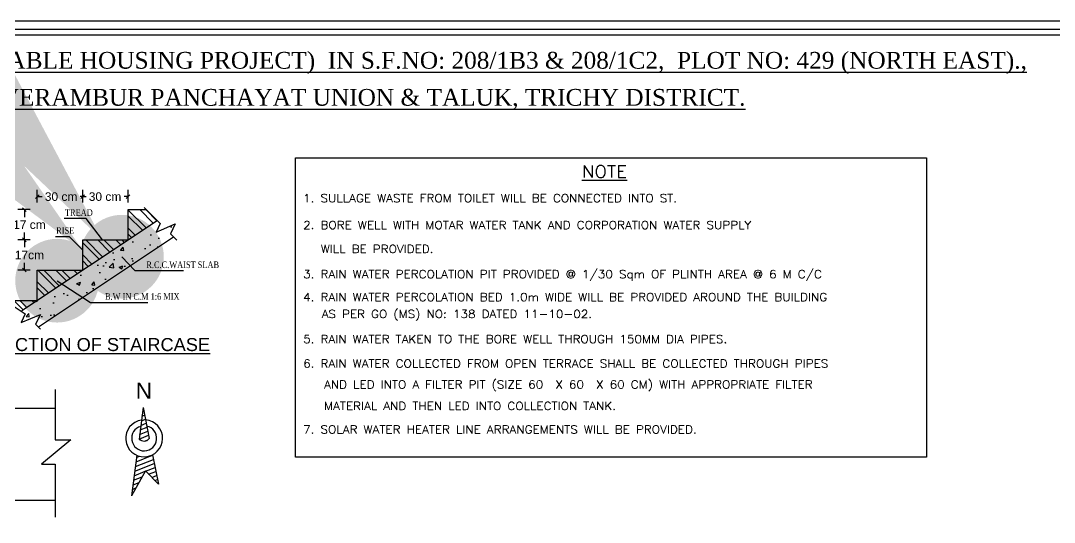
# Model space of a CAD drawing. Header units: metres. Extents: x 9178 to 9474, y -3543 to -3474.
# Drawn here: x 9385.46 to 9413.23, y -3495.47 to -3481.99 of the extents above; entities that cross this region are included whole.
import ezdxf
from ezdxf.enums import TextEntityAlignment as Align

# ---------------------------------------------------------------- set-up
doc = ezdxf.new("R2010")
doc.units = ezdxf.units.M
doc.header["$MEASUREMENT"] = 0
doc.styles.add('Isa-', font='times.ttf')
doc.styles.add('ROMAND', font='romand.shx', dxfattribs={"width": 0.75})
doc.styles.add('ROMANS', font='times.ttf')
doc.styles.get("Standard").update_dxf_attribs({"font": 'arial.ttf'})
doc.dimstyles.get("Standard").update_dxf_attribs({"dimtxt": 0.18, "dimasz": 0.18, "dimexe": 0.18, "dimexo": 0.0625, "dimgap": 0.09, "dimtad": 0, "dimtih": 1, "dimtoh": 1, "dimdec": 4, "dimzin": 0, "dimdsep": 46, "dimtxsty": 'Standard', "dimcen": 0.09, "dimadec": 0, "dimazin": 0, "dimtfac": 1, "dimtdec": 4, "dimtofl": 0, "dimtmove": 0, "dimatfit": 3, "dimfxl": 0, "dimtolj": 1, "dimtzin": 0, "dimarcsym": 0})
doc.dimstyles.new('STANDARD_WS', dxfattribs={"dimtxt": 0.18, "dimasz": 0.18, "dimexe": 0.18, "dimexo": 0.0625, "dimgap": 0.09, "dimtad": 0, "dimtih": 1, "dimtoh": 1, "dimdec": 4, "dimzin": 0, "dimdsep": 46, "dimtxsty": 'Standard', "dimcen": 0.09, "dimadec": 0, "dimazin": 0, "dimtfac": 1, "dimtdec": 4, "dimtofl": 0, "dimtmove": 0, "dimatfit": 3, "dimfxl": 0, "dimtolj": 1, "dimtzin": 0, "dimarcsym": 0})

# ---------------------------------------------------------------- blocks, each defined once
blk = doc.blocks.new('_Oblique')
at = {"color": 0, "linetype": 'ByBlock', "lineweight": -2}
blk.add_line((-0.5, -0.5), (0.5, 0.5), dxfattribs=at)
blk = doc.blocks.new('*D180')
at = {"color": 0, "lineweight": -2}
for p, q in [((9385.716620917741, -3487.064268547141), (9385.379056128715, -3487.064268547141)), ((9385.559056128715, -3487.064268547141), (9385.559056128715, -3487.263695483941)), ((9385.716620917741, -3487.877985995093), (9385.379056128715, -3487.877985995093)), ((9385.559056128715, -3487.877985995093), (9385.559056128715, -3487.678559058293))]:
    blk.add_line(p, q, dxfattribs=at)
at = {"layer": 'Defpoints', "color": 0}
for p in [(9385.559056128715, -3487.064268547141), (9385.779120917741, -3487.064268547141), (9385.779120917741, -3487.877985995093)]:
    blk.add_point(p, dxfattribs=at)
at = {"color": 0, "lineweight": -2, "xscale": 0.1, "yscale": 0.1, "zscale": 0.1}
for p, rotation in [((9385.559056128715, -3487.064268547141), 90), ((9385.559056128715, -3487.877985995093), 270)]:
    blk.add_blockref('_Oblique', p, dxfattribs=dict(at, rotation=rotation))
at = {"color": 3, "lineweight": 25, "insert": (9385.559056128715, -3487.471127271118), "char_height": 0.23, "attachment_point": 5}
blk.add_mtext('\\A1;0.17 cm', dxfattribs=at)
blk = doc.blocks.new('*D181')
at = {"color": 0, "lineweight": -2}
for p, q in [((9385.716620917741, -3487.877985995093), (9385.379056128715, -3487.877985995093)), ((9385.559056128715, -3487.877985995093), (9385.559056128715, -3488.077412931892)), ((9385.716620917741, -3488.691703443044), (9385.379056128715, -3488.691703443044)), ((9385.559056128715, -3488.691703443044), (9385.559056128715, -3488.492276506244))]:
    blk.add_line(p, q, dxfattribs=at)
at = {"layer": 'Defpoints', "color": 0}
for p in [(9385.559056128715, -3487.877985995093), (9385.779120917741, -3487.877985995093), (9385.779120917741, -3488.691703443044)]:
    blk.add_point(p, dxfattribs=at)
at = {"color": 0, "lineweight": -2, "xscale": 0.1, "yscale": 0.1, "zscale": 0.1}
for p, rotation in [((9385.559056128715, -3487.877985995093), 90), ((9385.559056128715, -3488.691703443044), 270)]:
    blk.add_blockref('_Oblique', p, dxfattribs=dict(at, rotation=rotation))
at = {"color": 3, "lineweight": 25, "insert": (9385.559056128715, -3488.284844719069), "char_height": 0.23, "attachment_point": 5}
blk.add_mtext('\\A1;0.17cm', dxfattribs=at)
blk = doc.blocks.new('*D182')
at = {"color": 0, "lineweight": -2}
for p, q in [((9387.124060936989, -3486.874622862786), (9387.124060936989, -3486.537058073674)), ((9387.124060936989, -3486.717058073674), (9387.214336888892, -3486.717058073674)), ((9388.344637108918, -3486.717058073674), (9388.235107693803, -3486.717058073674)), ((9388.344637108918, -3486.874622862786), (9388.344637108918, -3486.537058073674))]:
    blk.add_line(p, q, dxfattribs=at)
at = {"layer": 'Defpoints', "color": 0}
for p in [(9388.344637108918, -3486.717058073674), (9387.124060936989, -3486.937122862786), (9388.344637108918, -3486.937122862786)]:
    blk.add_point(p, dxfattribs=at)
at = {"color": 0, "lineweight": -2, "xscale": 0.1, "yscale": 0.1, "zscale": 0.1, "rotation": 180}
blk.add_blockref('_Oblique', (9387.124060936989, -3486.717058073674), dxfattribs=at)
at = {"color": 0, "lineweight": -2, "xscale": 0.1, "yscale": 0.1, "zscale": 0.1}
blk.add_blockref('_Oblique', (9388.344637108918, -3486.717058073674), dxfattribs=at)
at = {"color": 3, "lineweight": 25, "insert": (9387.724722291348, -3486.717058073674), "char_height": 0.23, "attachment_point": 5}
blk.add_mtext('\\A1;30 cm', dxfattribs=at)
blk = doc.blocks.new('*D183')
at = {"color": 0, "lineweight": -2}
for p, q in [((9385.90348476507, -3486.874622862786), (9385.90348476507, -3486.537058073674)), ((9385.90348476507, -3486.717058073674), (9386.033773145673, -3486.717058073674)), ((9387.124060936989, -3486.717058073674), (9387.054543950586, -3486.717058073674)), ((9387.124060936989, -3486.874622862786), (9387.124060936989, -3486.537058073674))]:
    blk.add_line(p, q, dxfattribs=at)
at = {"layer": 'Defpoints', "color": 0}
for p in [(9387.124060936989, -3486.717058073674), (9385.90348476507, -3486.937122862786), (9387.124060936989, -3486.937122862786)]:
    blk.add_point(p, dxfattribs=at)
at = {"color": 0, "lineweight": -2, "xscale": 0.1, "yscale": 0.1, "zscale": 0.1, "rotation": 180}
blk.add_blockref('_Oblique', (9385.90348476507, -3486.717058073674), dxfattribs=at)
at = {"color": 0, "lineweight": -2, "xscale": 0.1, "yscale": 0.1, "zscale": 0.1}
blk.add_blockref('_Oblique', (9387.124060936989, -3486.717058073674), dxfattribs=at)
at = {"color": 3, "lineweight": 25, "insert": (9386.544158548128, -3486.717058073674), "char_height": 0.23, "attachment_point": 5}
blk.add_mtext('\\A1;30 cm', dxfattribs=at)
blk = doc.blocks.new('reewrtetrete')
at = {"color": 92}
for p, q in [((9539.34235025314, -3496.337864569277), (9539.34235025314, -3497.688174262783)), ((9539.34235025314, -3496.849497591078), (9507.00737013293, -3496.849497591078)), ((9539.763565337376, -3497.688174262783), (9538.968696249813, -3498.339497472802)), ((9539.34235025314, -3497.688174262783), (9539.763565337376, -3497.688174262783)), ((9538.968696249813, -3498.339497472802), (9539.34235025314, -3498.339497472802)), ((9539.34235025314, -3498.339497472802), (9539.34235025314, -3499.769240196905)), ((9539.34235025314, -3499.316555660703), (9507.00737013293, -3499.316555660703))]:
    blk.add_line(p, q, dxfattribs=at)
blk = doc.blocks.new('MKIIUUJ')
at = {"lineweight": 25}
h = blk.add_hatch(dxfattribs=at)
h.set_pattern_fill('ANSI31', color=1, scale=1.125, angle=156.8039791768805, style=0)
h.set_pattern_definition([(201.8039791768803, (491.1866673613827, 119.6609074644188), (0.05223266968388501, -0.1305646921747765), [])])
h.paths.add_polyline_path([(490.6628613433626, 118.2548877393124), (491.1437197423953, 119.1307486687851), (491.6005902682232, 118.6610149198563), (491.3945518273871, 119.6934138874171, -0.2221030797152308), (490.8478910223953, 119.6750542771729)])
h.paths.add_polyline_path([(490.9222481971578, 120.2457712129785, 0.4257848181220706), (491.2819225611552, 120.2577665281564), (491.0652571474516, 121.3434141797038)])
for p, q in [((491.0652571474516, 121.3434141797011), (490.9222481971578, 120.2457712129785)), ((491.0652571474516, 121.3434141797011), (491.2819225611552, 120.2577665281564)), ((490.8478910223953, 119.675054277181), (490.6628613433626, 118.2548877393105)), ((491.3945518273871, 119.6934138874189), (491.6005902682178, 118.6610149198591)), ((491.143719742397, 119.1307486687824), (490.6628613433626, 118.2548877393105)), ((491.143719742397, 119.1307486687824), (491.6005902682178, 118.6610149198591))]:
    blk.add_line(p, q, dxfattribs=at)
for centre, radius, start, end in [((491.101575215162, 120.2692036260573), 0.6460411120287901, 98.27484906085843, 85.60459577398692), ((491.101575215162, 120.2692036260573), 0.4366222761046579, 106.1762474355637, 77.71215916123563), ((491.0963191731121, 120.4246660775693), 0.2496078469275191, 225.7829971686396, 318.0372711730757)]:
    blk.add_arc(centre, radius, start, end, dxfattribs=at)
at = {"color": 3, "lineweight": 25}
blk.add_text('N', height=0.5625, dxfattribs=at).set_placement((490.8084315878401, 121.6531042029454))

msp = doc.modelspace()

# ---------------------------------------------------------------- hatches: boundary and pattern name
at = {"lineweight": 25}
h = msp.add_hatch(dxfattribs=at)
h.set_pattern_fill('ANSI32', color=6, scale=0.9154321289441896, angle=90, style=0)
h.set_pattern_definition([(135, (9362.514405732552, -3478.88515112251), (-0.242740599784678, -0.2427405997846779), []), (135, (9362.514405732552, -3478.72332405626), (-0.242740599784678, -0.2427405997846779), [])])
h.paths.add_polyline_path([(9385.90348476507, -3488.691703443041), (9385.90348476507, -3489.505420890992), (9387.124060936989, -3488.691703443041)])
h.paths.add_polyline_path([(9387.124060936989, -3487.877985995091), (9387.124060936989, -3488.691703443041), (9388.344637108918, -3487.877985995091)])
h.paths.add_polyline_path([(9388.344637108918, -3487.06426854714), (9388.344637108918, -3487.877985995091), (9389.124089482475, -3487.358351079382), (9388.827641782236, -3487.06426854714)])
h.paths.add_polyline_path([(9385.218020890636, -3489.505420890992), (9385.493525285208, -3489.778727210897), (9385.90348476507, -3489.505420890992)])
h = msp.add_hatch(dxfattribs=at)
h.set_pattern_fill('AR-CONC', color=6, scale=0.1356195746583985, style=0)
h.set_pattern_definition([(50, (9362.514405732552, -3478.88515112251), (0.9727452088371938, -0.0851041785524596), [0.1017146809937988, -1.118861490931787]), (355, (9362.514405732552, -3478.88515112251), (-0.188173968478806, 1.020119772337887), [0.0813717447950392, -0.8950891927454303]), (100.4513999999998, (9362.595467830733, -3478.892243131175), (0.784571962839487, 0.9350149744698756), [0.0864441745644544, -0.950885950045306]), (46.18420000000002, (9362.514405732552, -3478.613911973195), (1.447387770725928, -0.2244761832117879), [0.1525720214906976, -1.678292236397671]), (96.6355999999996, (9362.63502136784, -3478.632618397476), (1.26758558575583, 1.321094513186624), [0.1296662659152555, -1.42632869722695]), (351.1842000000001, (9362.514405732552, -3478.613911973195), (1.267584554484137, 1.321095503243264), [0.1220576171925588, -1.342633789118145]), (21, (9362.650025307214, -3478.681721760523), (0.8095228051890423, -0.546030027014695), [0.1017146809937988, -1.118861490931787]), (326, (9362.650025307214, -3478.681721760523), (0.3299832182307195, 0.9834454067277271), [0.081371744795039, -0.8950891927454288]), (71.45140000000002, (9362.717485512034, -3478.727224305871), (1.139506355065831, 0.4374144877816575), [0.0864441745644548, -0.9508859500453092]), (37.50000000000001, (9362.514405732552, -3478.88515112251), (0.0164911440603863, 0.4514692286299757), [0, -0.8842396267727579, 0, -0.9086511502112696, 0, -0.8984796821118901]), (7.499999999999999, (9362.514405732552, -3478.88515112251), (0.3567737877348583, 0.534899486057765), [0, -0.5180667751950816, 0, -0.8638966905739976, 0, -0.3424394260124557]), (327.5, (9362.211974081065, -3478.88515112251), (0.7239677173681219, -0.0305888211109132), [0, -0.3390489366459962, 0, -1.057832682335507, 0, -1.403662597714424]), (317.5, (9362.076354506404, -3478.88515112251), (0.7909146023287517, 0.1357619512509541), [0, -0.4407636176397951, 0, -0.702509396730504, 0, -0.9968038737392284])])
h.paths.add_polyline_path([(9389.566291308409, -3487.797024857675), (9389.480809880317, -3487.712225431628), (9389.608637807356, -3487.449717314206), (9389.095850080605, -3487.672101126881), (9389.203178447884, -3487.436809044144), (9389.124089482475, -3487.358351079382), (9385.493525285208, -3489.778727210897), (9385.582784489621, -3489.867274272791), (9385.475456122336, -3490.102566355528), (9385.988243849095, -3489.880182542851), (9385.860415922056, -3490.142690660276), (9385.93572711113, -3490.217400989194)])

# ---------------------------------------------------------------- linework, layer by layer
at = {"color": 1, "lineweight": 25}
for p, q in [((9388.775330142866, -3487.012374269131), (9389.203178447884, -3487.436809044144)), ((9389.480809880319, -3487.712225431628), (9389.654539598785, -3487.884569070967)), ((9385.044849958244, -3489.505420890992), (9385.582784489621, -3489.867274272791)), ((9385.860415922056, -3490.142690660276), (9385.993961147653, -3490.2751704133))]:
    msp.add_line(p, q, dxfattribs=at)
at = {"lineweight": 25}
for p, q in [((9388.344637108918, -3487.877985995091), (9388.344637108918, -3487.06426854714)), ((9388.344637108918, -3487.06426854714), (9388.827641782236, -3487.06426854714)), ((9385.493525285208, -3489.778727210897), (9389.124089482475, -3487.358351079382)), ((9385.93572711113, -3490.217400989194), (9389.566291308409, -3487.797024857675)), ((9387.124060936989, -3487.877985995091), (9388.344637108918, -3487.877985995091)), ((9387.124060936989, -3488.691703443041), (9387.124060936989, -3487.877985995091)), ((9385.90348476507, -3489.505420890992), (9385.90348476507, -3488.691703443041)), ((9385.90348476507, -3488.691703443041), (9387.124060936989, -3488.691703443041)), ((9385.044849958244, -3489.505420890992), (9385.90348476507, -3489.505420890992))]:
    msp.add_line(p, q, dxfattribs=at)
at = {"color": 4}
for points in [[(9351.715661561759, -3481.986872489832), (9428.477105696838, -3481.986872489832), (9428.601433316804, -3540.220896140809), (9351.839989181724, -3540.220896140809)], [(9351.945661561758, -3482.216872489832), (9428.247105696839, -3482.216872489831), (9428.3714333168, -3539.990896140809), (9352.069989181724, -3539.990896140809)], [(9352.095661561763, -3482.366872489834), (9428.097105696836, -3482.366872489834), (9428.221433316801, -3539.84089614081), (9352.219989181729, -3539.84089614081)]]:
    msp.add_lwpolyline(points, close=True, dxfattribs=at)
at = {"color": 82}
msp.add_lwpolyline([(9392.846227339509, -3485.671456097355), (9409.797954677118, -3485.671456097355), (9409.797954677118, -3493.719095060804), (9392.846227339509, -3493.719095060804)], close=True, dxfattribs=at)
at = {"color": 1, "lineweight": 25}
for points in [[(9389.203178447884, -3487.436809044144), (9389.095850080605, -3487.672101126881), (9389.608637807356, -3487.449717314206), (9389.480809880317, -3487.712225431628)], [(9385.582784489621, -3489.867274272791), (9385.475456122336, -3490.102566355528), (9385.988243849095, -3489.880182542851), (9385.860415922056, -3490.142690660276)]]:
    msp.add_lwpolyline(points, dxfattribs=at)

# ---------------------------------------------------------------- block references
at = {"xscale": 0.7682808885019768, "yscale": 0.7682808885019768, "zscale": 0.7682808885019768}
msp.add_blockref('MKIIUUJ', (9011.472340613123, -3585.61282641088), dxfattribs=at)
at = {"color": 2}
msp.add_blockref('reewrtetrete', (-152.9547449746806, 4.436290030207601), dxfattribs=at)

# ---------------------------------------------------------------- texts
at = {"color": 3, "style": 'Isa-'}
for s, p in [('%%UPLAN SHOWING THE PROPOSED  CONSTRUCTION OF RESIDENTIAL APARTMENT  BUILDING  (AFFORDABLE HOUSING PROJECT)  IN S.F.NO: 208/1B3 & 208/1C2,  PLOT NO: 429 (NORTH EAST).,', (9352.40001435484, -3483.277079841013)), ('%%U(L.P(R)/NTDA No.: 1/2020) MORAIS CITY EXTENSION-I , KEELAKURICHI VILLAGE & PANCHAYAT, TIRUVERAMBUR PANCHAYAT UNION & TALUK, TRICHY DISTRICT.', (9352.431744458256, -3484.272570530452))]:
    msp.add_text(s, height=0.45, dxfattribs=at).set_placement(p)
at = {"color": 4, "style": 'ROMAND', "width": 1.1}
for s, height, p in [('%%UNOTE', 0.32725, (9400.536383878436, -3486.206216473391)), ('1. SULLAGE WASTE FROM TOILET WILL BE CONNECTED INTO ST.', 0.21505, (9393.049320248572, -3486.864620940906)), ('2. BORE WELL WITH MOTAR WATER TANK AND CORPORATION WATER SUPPLY', 0.21505, (9393.049320248572, -3487.586612313617)), ('  WILL BE PROVIDED.', 0.21505, (9393.196451274991, -3488.230471249405)), ('3. RAIN WATER PERCOLATION PIT PROVIDED @ 1/30 Sqm OF PLINTH AREA @ 6 M C/C', 0.21505, (9393.049320248572, -3488.907737407262)), ('4. RAIN WATER PERCOLATION BED 1.0m WIDE WILL BE PROVIDED AROUND THE BUILDING ', 0.21505, (9393.049320248572, -3489.523524125238)), ('  AS PER GO (MS) NO: 138 DATED 11-10-02.', 0.21505, (9393.220777641507, -3489.977947286611)), ('5. RAIN WATER TAKEN TO THE BORE WELL THROUGH 150MM DIA PIPES.', 0.21505, (9393.049320248572, -3490.652373360236)), ('6. RAIN WATER COLLECTED FROM OPEN TERRACE SHALL BE COLLECTED THROUGH PIPES', 0.21505, (9393.049320248572, -3491.309849478829)), ('AND LED INTO A FILTER PIT (SIZE 60  X 60  X 60 CM) WITH APPROPRIATE FILTER  ', 0.21505, (9393.610335888876, -3491.873184302131)), ('MATERIAL AND THEN LED INTO COLLECTION TANK.', 0.21505, (9393.610335888876, -3492.449968199235)), ('7. SOLAR WATER HEATER LINE ARRANGEMENTS WILL BE PROVIDED.', 0.21505, (9393.049320248572, -3493.080941539068))]:
    msp.add_text(s, height=height, dxfattribs=at).set_placement(p)
at = {"lineweight": 25, "style": 'ROMANS', "width": 0.75}
for s, p in [('TREAD', (9386.648139671568, -3487.234833916582)), ('RISE', (9386.41319094455, -3487.715713766297)), ('R.C.C.WAIST SLAB', (9388.835443330408, -3488.636241955727)), ('B.W IN C.M 1:6 MIX', (9387.724042479624, -3489.488088601152))]:
    msp.add_text(s, height=0.17779992888, dxfattribs=at).set_placement(p)
at = {"color": 3, "lineweight": 25}
msp.add_text('%%uSECTION OF STAIRCASE', height=0.35, dxfattribs=at).set_placement((9387.59972912659, -3490.866637858444), align=Align.CENTER)

# ---------------------------------------------------------------- dimensions: what is measured, and where the dimension line sits
at = {"color": 7, "lineweight": 25}
for base, p1, p2, picture, middle in [((9387.124060936989, -3486.717058073674), (9385.90348476507, -3486.937122862786), (9387.124060936989, -3486.937122862786), '*D183', (9386.544158548128, -3486.717058073674)), ((9388.344637108918, -3486.717058073674), (9387.124060936989, -3486.937122862786), (9388.344637108918, -3486.937122862786), '*D182', (9387.724722291348, -3486.717058073674))]:
    dim = msp.add_linear_dim(base=base, p1=p1, p2=p2, text='30 cm', dimstyle='STANDARD_WS', override={"dimtxt": 0.23, "dimasz": 0.1, "dimdec": 2, "dimblk1": 'OBLIQUE', "dimblk2": 'OBLIQUE', "dimsah": 1, "dimclrt": 3}, dxfattribs=at)
    dim.commit()
    dim.dimension.update_dxf_attribs({"geometry": picture, "text_midpoint": middle, "dimtype": 160})
for base, p1, p2, text, picture, middle in [((9385.559056128715, -3487.064268547141), (9385.779120917736, -3487.877985995091), (9385.779120917736, -3487.06426854714), '0.17 cm', '*D180', (9385.559056128715, -3487.471127271118)), ((9385.559056128715, -3487.877985995093), (9385.779120917736, -3488.691703443041), (9385.779120917736, -3487.877985995091), '0.17cm', '*D181', (9385.559056128715, -3488.284844719069))]:
    dim = msp.add_linear_dim(base=base, p1=p1, p2=p2, angle=90, text=text, dimstyle='STANDARD_WS', override={"dimtxt": 0.23, "dimasz": 0.1, "dimdec": 2, "dimblk1": 'OBLIQUE', "dimblk2": 'OBLIQUE', "dimsah": 1, "dimclrt": 3}, dxfattribs=at)
    dim.commit()
    dim.dimension.update_dxf_attribs({"geometry": picture, "text_midpoint": middle})

# ---------------------------------------------------------------- leaders
at = {"color": 1, "lineweight": 25}
for points, override in [([(9387.655035950826, -3487.877985995091), (9387.217532566025, -3487.303225973489), (9386.628706305062, -3487.303225973489)], {"dimtxt": 9, "dimasz": 9, "dimexe": 3, "dimexo": 6, "dimgap": 2, "dimtad": 1, "dimtih": 0, "dimtoh": 0, "dimzin": 12, "dimclrd": 1, "dimclre": 1, "dimclrt": 4}), ([(9388.178659638916, -3488.330513449982), (9388.521335418556, -3488.70406734913), (9389.832681809377, -3488.70406734913)], {"dimtxt": 9, "dimasz": 9, "dimexe": 3, "dimexo": 6, "dimgap": 2, "dimtad": 1, "dimtih": 0, "dimtoh": 0, "dimzin": 12, "dimclrd": 1, "dimclre": 1, "dimclrt": 4, "dimldrblk": 'DOTSMALL'}), ([(9386.437335541852, -3488.975315893692), (9387.331787762021, -3489.558324457191), (9388.87449422994, -3489.558324457191)], {"dimtxt": 9, "dimasz": 9, "dimexe": 3, "dimexo": 6, "dimgap": 2, "dimtad": 1, "dimtih": 0, "dimtoh": 0, "dimzin": 12, "dimclrd": 1, "dimclre": 1, "dimclrt": 4, "dimldrblk": 'DOTSMALL'}), ([(9387.124060936989, -3488.157504192943), (9386.770543416624, -3487.792478212418), (9386.39682353809, -3487.792478212418)], {"dimtxt": 9, "dimasz": 9, "dimexe": 3, "dimexo": 6, "dimgap": 2, "dimtad": 1, "dimtih": 0, "dimtoh": 0, "dimzin": 12, "dimclrd": 1, "dimclre": 1, "dimclrt": 4})]:
    msp.add_leader(points, dimstyle='Standard', override=override, dxfattribs=at)

doc.saveas('drawing.dxf')
